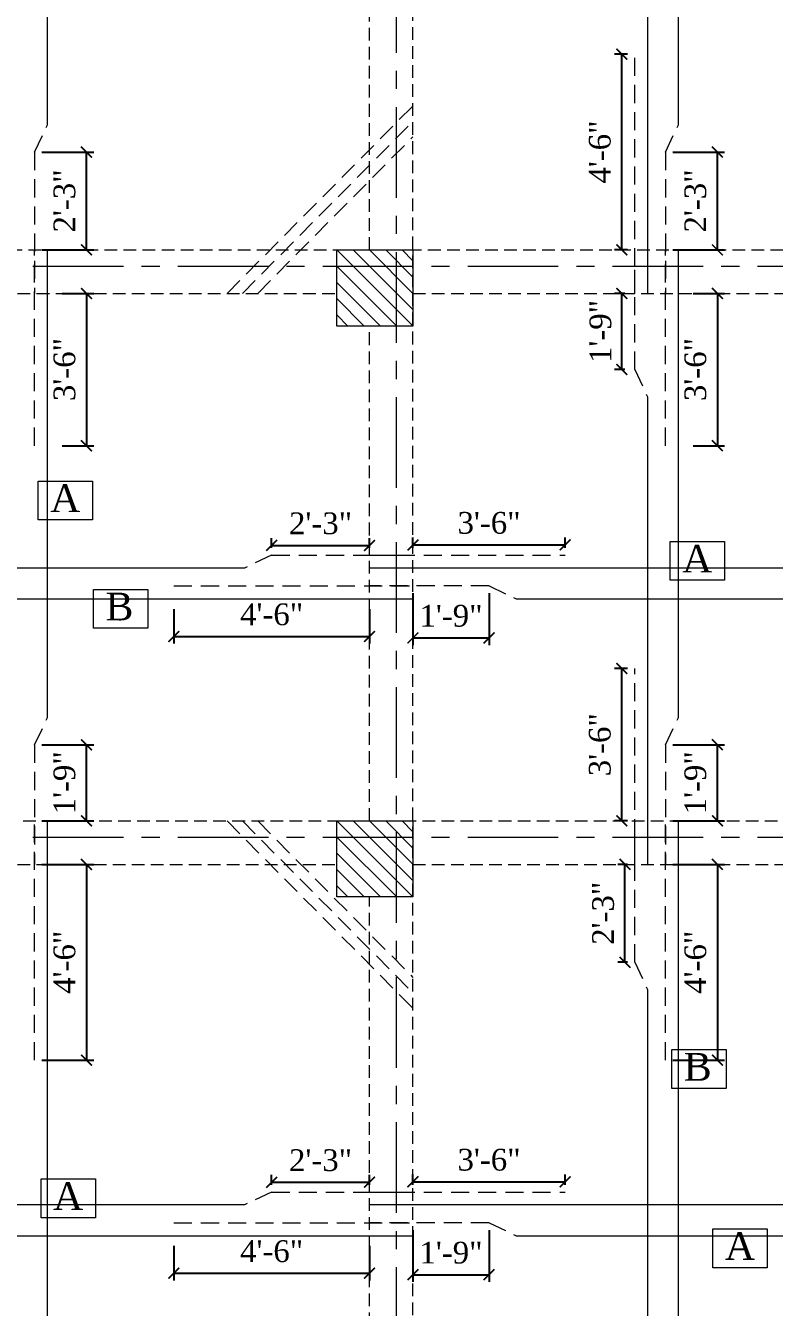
# Model space of a CAD drawing. Header units: feet. Extents: x 36263 to 96584, y 7663 to 35885.
# Drawn here: x 50978.7 to 51185.4, y 17454.2 to 17807.7 of the extents above; entities that cross this region are included whole.
import ezdxf

# ---------------------------------------------------------------- set-up
doc = ezdxf.new("R2010")
doc.units = ezdxf.units.FT
doc.linetypes.add('CENTER', pattern=[2, 1.25, -0.25, 0.25, -0.25])
doc.linetypes.add('HIDDEN', pattern=[0.375, 0.25, -0.125])
for name, color, linetype, lineweight in [('Column', 1, 'Continuous', 15), ('Hatch', 9, 'Continuous', 9), ('ST Beam', 7, 'Continuous', 20), ('ST GRIDS', 6, 'CENTER', 9), ('ST REINF', 1, 'Continuous', 35)]:
    doc.layers.add(name, color=color, linetype=linetype, lineweight=lineweight)
for name, color, linetype in [('ST DIM', 11, 'Continuous'), ('ST TABLE', 2, 'Continuous'), ('ST TEX', 3, 'Continuous')]:
    doc.layers.add(name, color=color, linetype=linetype)
doc.styles.add('RomanS', font='times.ttf')
doc.dimstyles.new('1-1', dxfattribs={"dimtxt": 9, "dimasz": 5, "dimexe": 6, "dimexo": 6, "dimgap": 3, "dimtad": 1, "dimdec": 1, "dimzin": 0, "dimdsep": 46, "dimlunit": 4, "dimtxsty": 'RomanS', "dimblk": 'ARCHTICK', "dimcen": 0.09, "dimclrd": 256, "dimclre": 256, "dimclrt": 3, "dimadec": 0, "dimazin": 0, "dimtfac": 0.6, "dimtdec": 1, "dimtix": 1, "dimtofl": 0, "dimtmove": 1, "dimatfit": 0, "dimfxl": 1, "dimtolj": 1, "dimtzin": 0, "dimarcsym": 0})

# ---------------------------------------------------------------- blocks, each defined once
blk = doc.blocks.new('_ArchTick')
at = {"color": 0, "const_width": 0.15}
blk.add_lwpolyline([(-0.5, -0.5), (0.5, 0.5)], dxfattribs=at)
blk = doc.blocks.new('*D294')
at = {"layer": 'Defpoints', "color": 0, "transparency": 16777216}
for p in [(50981.19, 17772.86), (50995.51, 17772.86), (50981.19, 17745.86)]:
    blk.add_point(p, dxfattribs=at)
at = {"layer": 'ST DIM', "lineweight": -2, "transparency": 16777216}
for p, q in [((50983.19, 17772.86), (50997.51, 17772.86)), ((50995.51, 17745.86), (50995.51, 17772.86)), ((50983.19, 17745.86), (50997.51, 17745.86))]:
    blk.add_line(p, q, dxfattribs=at)
at = {"layer": 'ST DIM', "lineweight": -2, "transparency": 16777216, "xscale": 3, "yscale": 3, "zscale": 3}
for p, rotation in [((50995.51, 17772.86), 90), ((50995.51, 17745.86), 270)]:
    blk.add_blockref('_ArchTick', p, dxfattribs=dict(at, rotation=rotation))
at = {"layer": 'ST DIM', "color": 3, "lineweight": 9, "transparency": 16777216, "insert": (50989.45, 17759.36), "char_height": 6, "attachment_point": 5, "rotation": 90, "style": 'RomanS'}
blk.add_mtext('\\A1;2\'-3"', dxfattribs=at)
blk = doc.blocks.new('*D297')
at = {"layer": 'Defpoints', "color": 0, "transparency": 16777216}
for p in [(51155.31, 17772.86), (51169.63, 17772.86), (51155.31, 17745.86)]:
    blk.add_point(p, dxfattribs=at)
at = {"layer": 'ST DIM', "lineweight": -2, "transparency": 16777216}
for p, q in [((51157.31, 17772.86), (51171.63, 17772.86)), ((51169.63, 17745.86), (51169.63, 17772.86)), ((51157.31, 17745.86), (51171.63, 17745.86))]:
    blk.add_line(p, q, dxfattribs=at)
at = {"layer": 'ST DIM', "lineweight": -2, "transparency": 16777216, "xscale": 3, "yscale": 3, "zscale": 3}
for p, rotation in [((51169.63, 17772.86), 90), ((51169.63, 17745.86), 270)]:
    blk.add_blockref('_ArchTick', p, dxfattribs=dict(at, rotation=rotation))
at = {"layer": 'ST DIM', "color": 3, "lineweight": 9, "transparency": 16777216, "insert": (51163.57, 17759.36), "char_height": 6, "attachment_point": 5, "rotation": 90, "style": 'RomanS'}
blk.add_mtext('\\A1;2\'-3"', dxfattribs=at)
blk = doc.blocks.new('*D299')
at = {"layer": 'Defpoints', "color": 0, "transparency": 16777216}
for p in [(51143.25, 17799.86), (51146.8, 17799.86), (51146.8, 17745.86)]:
    blk.add_point(p, dxfattribs=at)
at = {"layer": 'ST DIM', "lineweight": -2, "transparency": 16777216}
for p, q in [((51144.8, 17799.86), (51141.25, 17799.86)), ((51143.25, 17745.86), (51143.25, 17799.86)), ((51144.8, 17745.86), (51141.25, 17745.86))]:
    blk.add_line(p, q, dxfattribs=at)
at = {"layer": 'ST DIM', "lineweight": -2, "transparency": 16777216, "xscale": 3, "yscale": 3, "zscale": 3}
for p, rotation in [((51143.25, 17799.86), 90), ((51143.25, 17745.86), 270)]:
    blk.add_blockref('_ArchTick', p, dxfattribs=dict(at, rotation=rotation))
at = {"layer": 'ST DIM', "color": 3, "lineweight": 9, "transparency": 16777216, "insert": (51137.2, 17772.86), "char_height": 6, "attachment_point": 5, "rotation": 90, "style": 'RomanS'}
blk.add_mtext('\\A1;4\'-6"', dxfattribs=at)
blk = doc.blocks.new('*D318')
at = {"layer": 'Defpoints', "color": 0, "transparency": 16777216}
for p in [(51073.61, 17664.36), (51046.61, 17661.67), (51073.61, 17661.67)]:
    blk.add_point(p, dxfattribs=at)
at = {"layer": 'ST DIM', "lineweight": -2, "transparency": 16777216}
for p, q in [((51046.61, 17663.67), (51046.61, 17666.36)), ((51073.61, 17663.67), (51073.61, 17666.36)), ((51046.61, 17664.36), (51073.61, 17664.36))]:
    blk.add_line(p, q, dxfattribs=at)
at = {"layer": 'ST DIM', "lineweight": -2, "transparency": 16777216, "xscale": 3, "yscale": 3, "zscale": 3, "rotation": 180}
blk.add_blockref('_ArchTick', (51046.61, 17664.36), dxfattribs=at)
at = {"layer": 'ST DIM', "lineweight": -2, "transparency": 16777216, "xscale": 3, "yscale": 3, "zscale": 3}
blk.add_blockref('_ArchTick', (51073.61, 17664.36), dxfattribs=at)
at = {"layer": 'ST DIM', "color": 3, "lineweight": 9, "transparency": 16777216, "insert": (51060.11, 17670.41), "char_height": 6, "attachment_point": 5, "style": 'RomanS'}
blk.add_mtext('\\A1;2\'-3"', dxfattribs=at)
blk = doc.blocks.new('*D317')
at = {"layer": 'Defpoints', "color": 0, "transparency": 16777216}
for p in [(51019.61, 17648.79), (51073.61, 17648.79), (51073.61, 17639.26)]:
    blk.add_point(p, dxfattribs=at)
at = {"layer": 'ST DIM', "lineweight": -2, "transparency": 16777216}
for p, q in [((51019.61, 17646.79), (51019.61, 17637.26)), ((51073.61, 17646.79), (51073.61, 17637.26)), ((51019.61, 17639.26), (51073.61, 17639.26))]:
    blk.add_line(p, q, dxfattribs=at)
at = {"layer": 'ST DIM', "lineweight": -2, "transparency": 16777216, "xscale": 3, "yscale": 3, "zscale": 3, "rotation": 180}
blk.add_blockref('_ArchTick', (51019.61, 17639.26), dxfattribs=at)
at = {"layer": 'ST DIM', "lineweight": -2, "transparency": 16777216, "xscale": 3, "yscale": 3, "zscale": 3}
blk.add_blockref('_ArchTick', (51073.61, 17639.26), dxfattribs=at)
at = {"layer": 'ST DIM', "color": 3, "lineweight": 9, "transparency": 16777216, "insert": (51046.61, 17645.31), "char_height": 6, "attachment_point": 5, "style": 'RomanS'}
blk.add_mtext('\\A1;4\'-6"', dxfattribs=at)
blk = doc.blocks.new('*D325')
at = {"layer": 'Defpoints', "color": 0, "transparency": 16777216}
for p in [(51085.61, 17653.17), (51106.61, 17653.17), (51106.61, 17638.85)]:
    blk.add_point(p, dxfattribs=at)
at = {"layer": 'ST DIM', "lineweight": -2, "transparency": 16777216}
for p, q in [((51085.61, 17651.17), (51085.61, 17636.85)), ((51106.61, 17651.17), (51106.61, 17636.85)), ((51085.61, 17638.85), (51106.61, 17638.85))]:
    blk.add_line(p, q, dxfattribs=at)
at = {"layer": 'ST DIM', "lineweight": -2, "transparency": 16777216, "xscale": 3, "yscale": 3, "zscale": 3, "rotation": 180}
blk.add_blockref('_ArchTick', (51085.61, 17638.85), dxfattribs=at)
at = {"layer": 'ST DIM', "lineweight": -2, "transparency": 16777216, "xscale": 3, "yscale": 3, "zscale": 3}
blk.add_blockref('_ArchTick', (51106.61, 17638.85), dxfattribs=at)
at = {"layer": 'ST DIM', "color": 3, "lineweight": 9, "transparency": 16777216, "insert": (51096.11, 17644.91), "char_height": 6, "attachment_point": 5, "style": 'RomanS'}
blk.add_mtext('\\A1;1\'-9"', dxfattribs=at)
blk = doc.blocks.new('*D333')
at = {"layer": 'Defpoints', "color": 0, "transparency": 16777216}
for p in [(51127.61, 17664.49), (51085.61, 17661.67), (51127.61, 17661.67)]:
    blk.add_point(p, dxfattribs=at)
at = {"layer": 'ST DIM', "lineweight": -2, "transparency": 16777216}
for p, q in [((51085.61, 17663.67), (51085.61, 17666.49)), ((51127.61, 17663.67), (51127.61, 17666.49)), ((51085.61, 17664.49), (51127.61, 17664.49))]:
    blk.add_line(p, q, dxfattribs=at)
at = {"layer": 'ST DIM', "lineweight": -2, "transparency": 16777216, "xscale": 3, "yscale": 3, "zscale": 3, "rotation": 180}
blk.add_blockref('_ArchTick', (51085.61, 17664.49), dxfattribs=at)
at = {"layer": 'ST DIM', "lineweight": -2, "transparency": 16777216, "xscale": 3, "yscale": 3, "zscale": 3}
blk.add_blockref('_ArchTick', (51127.61, 17664.49), dxfattribs=at)
at = {"layer": 'ST DIM', "color": 3, "lineweight": 9, "transparency": 16777216, "insert": (51106.61, 17670.54), "char_height": 6, "attachment_point": 5, "style": 'RomanS'}
blk.add_mtext('\\A1;3\'-6"', dxfattribs=at)
blk = doc.blocks.new('*D334')
at = {"layer": 'Defpoints', "color": 0, "transparency": 16777216}
for p in [(50981.19, 17609.38), (50995.51, 17609.38), (50981.19, 17588.38)]:
    blk.add_point(p, dxfattribs=at)
at = {"layer": 'ST DIM', "lineweight": -2, "transparency": 16777216}
for p, q in [((50983.19, 17609.38), (50997.51, 17609.38)), ((50995.51, 17588.38), (50995.51, 17609.38)), ((50983.19, 17588.38), (50997.51, 17588.38))]:
    blk.add_line(p, q, dxfattribs=at)
at = {"layer": 'ST DIM', "lineweight": -2, "transparency": 16777216, "xscale": 3, "yscale": 3, "zscale": 3}
for p, rotation in [((50995.51, 17609.38), 90), ((50995.51, 17588.38), 270)]:
    blk.add_blockref('_ArchTick', p, dxfattribs=dict(at, rotation=rotation))
at = {"layer": 'ST DIM', "color": 3, "lineweight": 9, "transparency": 16777216, "insert": (50989.44, 17598.88), "char_height": 6, "attachment_point": 5, "rotation": 90, "style": 'RomanS'}
blk.add_mtext('\\A1;1\'-9"', dxfattribs=at)
blk = doc.blocks.new('*D337')
at = {"layer": 'Defpoints', "color": 0, "transparency": 16777216}
for p in [(50986.82, 17733.86), (50986.82, 17691.86), (50995.51, 17691.86)]:
    blk.add_point(p, dxfattribs=at)
at = {"layer": 'ST DIM', "lineweight": -2, "transparency": 16777216}
for p, q in [((50988.82, 17733.86), (50997.51, 17733.86)), ((50995.51, 17733.86), (50995.51, 17691.86)), ((50988.82, 17691.86), (50997.51, 17691.86))]:
    blk.add_line(p, q, dxfattribs=at)
at = {"layer": 'ST DIM', "lineweight": -2, "transparency": 16777216, "xscale": 3, "yscale": 3, "zscale": 3}
for p, rotation in [((50995.51, 17733.86), 90), ((50995.51, 17691.86), 270)]:
    blk.add_blockref('_ArchTick', p, dxfattribs=dict(at, rotation=rotation))
at = {"layer": 'ST DIM', "color": 3, "lineweight": 9, "transparency": 16777216, "insert": (50989.45, 17712.86), "char_height": 6, "attachment_point": 5, "rotation": 90, "style": 'RomanS'}
blk.add_mtext('\\A1;3\'-6"', dxfattribs=at)
blk = doc.blocks.new('*D338')
at = {"layer": 'Defpoints', "color": 0, "transparency": 16777216}
for p in [(51155.31, 17609.38), (51169.63, 17609.38), (51155.31, 17588.38)]:
    blk.add_point(p, dxfattribs=at)
at = {"layer": 'ST DIM', "lineweight": -2, "transparency": 16777216}
for p, q in [((51157.31, 17609.38), (51171.63, 17609.38)), ((51169.63, 17588.38), (51169.63, 17609.38)), ((51157.31, 17588.38), (51171.63, 17588.38))]:
    blk.add_line(p, q, dxfattribs=at)
at = {"layer": 'ST DIM', "lineweight": -2, "transparency": 16777216, "xscale": 3, "yscale": 3, "zscale": 3}
for p, rotation in [((51169.63, 17609.38), 90), ((51169.63, 17588.38), 270)]:
    blk.add_blockref('_ArchTick', p, dxfattribs=dict(at, rotation=rotation))
at = {"layer": 'ST DIM', "color": 3, "lineweight": 9, "transparency": 16777216, "insert": (51163.56, 17598.88), "char_height": 6, "attachment_point": 5, "rotation": 90, "style": 'RomanS'}
blk.add_mtext('\\A1;1\'-9"', dxfattribs=at)
blk = doc.blocks.new('*D339')
at = {"layer": 'Defpoints', "color": 0, "transparency": 16777216}
for p in [(51143.25, 17733.86), (51146.07, 17733.86), (51146.07, 17712.86)]:
    blk.add_point(p, dxfattribs=at)
at = {"layer": 'ST DIM', "lineweight": -2, "transparency": 16777216}
for p, q in [((51144.07, 17733.86), (51141.25, 17733.86)), ((51143.25, 17712.86), (51143.25, 17733.86)), ((51144.07, 17712.86), (51141.25, 17712.86))]:
    blk.add_line(p, q, dxfattribs=at)
at = {"layer": 'ST DIM', "lineweight": -2, "transparency": 16777216, "xscale": 3, "yscale": 3, "zscale": 3}
for p, rotation in [((51143.25, 17733.86), 90), ((51143.25, 17712.86), 270)]:
    blk.add_blockref('_ArchTick', p, dxfattribs=dict(at, rotation=rotation))
at = {"layer": 'ST DIM', "color": 3, "lineweight": 9, "transparency": 16777216, "insert": (51137.37, 17723.36), "char_height": 6, "attachment_point": 5, "rotation": 90, "style": 'RomanS'}
blk.add_mtext('\\A1;1\'-9"', dxfattribs=at)
blk = doc.blocks.new('*D341')
at = {"layer": 'Defpoints', "color": 0, "transparency": 16777216}
for p in [(51143.25, 17630.38), (51146.8, 17630.38), (51146.8, 17588.38)]:
    blk.add_point(p, dxfattribs=at)
at = {"layer": 'ST DIM', "lineweight": -2, "transparency": 16777216}
for p, q in [((51144.8, 17630.38), (51141.25, 17630.38)), ((51143.25, 17588.38), (51143.25, 17630.38)), ((51144.8, 17588.38), (51141.25, 17588.38))]:
    blk.add_line(p, q, dxfattribs=at)
at = {"layer": 'ST DIM', "lineweight": -2, "transparency": 16777216, "xscale": 3, "yscale": 3, "zscale": 3}
for p, rotation in [((51143.25, 17630.38), 90), ((51143.25, 17588.38), 270)]:
    blk.add_blockref('_ArchTick', p, dxfattribs=dict(at, rotation=rotation))
at = {"layer": 'ST DIM', "color": 3, "lineweight": 9, "transparency": 16777216, "insert": (51137.2, 17609.38), "char_height": 6, "attachment_point": 5, "rotation": 90, "style": 'RomanS'}
blk.add_mtext('\\A1;3\'-6"', dxfattribs=at)
blk = doc.blocks.new('*D340')
at = {"layer": 'Defpoints', "color": 0, "transparency": 16777216}
for p in [(51160.94, 17733.86), (51160.94, 17691.86), (51169.63, 17691.86)]:
    blk.add_point(p, dxfattribs=at)
at = {"layer": 'ST DIM', "lineweight": -2, "transparency": 16777216}
for p, q in [((51162.94, 17733.86), (51171.63, 17733.86)), ((51169.63, 17733.86), (51169.63, 17691.86)), ((51162.94, 17691.86), (51171.63, 17691.86))]:
    blk.add_line(p, q, dxfattribs=at)
at = {"layer": 'ST DIM', "lineweight": -2, "transparency": 16777216, "xscale": 3, "yscale": 3, "zscale": 3}
for p, rotation in [((51169.63, 17733.86), 90), ((51169.63, 17691.86), 270)]:
    blk.add_blockref('_ArchTick', p, dxfattribs=dict(at, rotation=rotation))
at = {"layer": 'ST DIM', "color": 3, "lineweight": 9, "transparency": 16777216, "insert": (51163.57, 17712.86), "char_height": 6, "attachment_point": 5, "rotation": 90, "style": 'RomanS'}
blk.add_mtext('\\A1;3\'-6"', dxfattribs=at)
blk = doc.blocks.new('*D372')
at = {"layer": 'Defpoints', "color": 0, "transparency": 16777216}
for p in [(51046.61, 17486.01), (51073.61, 17488.7), (51073.61, 17486.01)]:
    blk.add_point(p, dxfattribs=at)
at = {"layer": 'ST DIM', "lineweight": -2, "transparency": 16777216}
for p, q in [((51046.61, 17488.01), (51046.61, 17490.7)), ((51073.61, 17488.01), (51073.61, 17490.7)), ((51046.61, 17488.7), (51073.61, 17488.7))]:
    blk.add_line(p, q, dxfattribs=at)
at = {"layer": 'ST DIM', "lineweight": -2, "transparency": 16777216, "xscale": 3, "yscale": 3, "zscale": 3, "rotation": 180}
blk.add_blockref('_ArchTick', (51046.61, 17488.7), dxfattribs=at)
at = {"layer": 'ST DIM', "lineweight": -2, "transparency": 16777216, "xscale": 3, "yscale": 3, "zscale": 3}
blk.add_blockref('_ArchTick', (51073.61, 17488.7), dxfattribs=at)
at = {"layer": 'ST DIM', "color": 3, "lineweight": 9, "transparency": 16777216, "insert": (51060.11, 17494.75), "char_height": 6, "attachment_point": 5, "style": 'RomanS'}
blk.add_mtext('\\A1;2\'-3"', dxfattribs=at)
blk = doc.blocks.new('*D362')
at = {"layer": 'Defpoints', "color": 0, "transparency": 16777216}
for p in [(51019.61, 17473.13), (51073.61, 17473.13), (51073.61, 17463.6)]:
    blk.add_point(p, dxfattribs=at)
at = {"layer": 'ST DIM', "lineweight": -2, "transparency": 16777216}
for p, q in [((51019.61, 17471.13), (51019.61, 17461.6)), ((51073.61, 17471.13), (51073.61, 17461.6)), ((51019.61, 17463.6), (51073.61, 17463.6))]:
    blk.add_line(p, q, dxfattribs=at)
at = {"layer": 'ST DIM', "lineweight": -2, "transparency": 16777216, "xscale": 3, "yscale": 3, "zscale": 3, "rotation": 180}
blk.add_blockref('_ArchTick', (51019.61, 17463.6), dxfattribs=at)
at = {"layer": 'ST DIM', "lineweight": -2, "transparency": 16777216, "xscale": 3, "yscale": 3, "zscale": 3}
blk.add_blockref('_ArchTick', (51073.61, 17463.6), dxfattribs=at)
at = {"layer": 'ST DIM', "color": 3, "lineweight": 9, "transparency": 16777216, "insert": (51046.61, 17469.65), "char_height": 6, "attachment_point": 5, "style": 'RomanS'}
blk.add_mtext('\\A1;4\'-6"', dxfattribs=at)
blk = doc.blocks.new('*D363')
at = {"layer": 'Defpoints', "color": 0, "transparency": 16777216}
for p in [(51085.61, 17477.51), (51106.61, 17477.51), (51106.61, 17463.19)]:
    blk.add_point(p, dxfattribs=at)
at = {"layer": 'ST DIM', "lineweight": -2, "transparency": 16777216}
for p, q in [((51085.61, 17475.51), (51085.61, 17461.19)), ((51106.61, 17475.51), (51106.61, 17461.19)), ((51085.61, 17463.19), (51106.61, 17463.19))]:
    blk.add_line(p, q, dxfattribs=at)
at = {"layer": 'ST DIM', "lineweight": -2, "transparency": 16777216, "xscale": 3, "yscale": 3, "zscale": 3, "rotation": 180}
blk.add_blockref('_ArchTick', (51085.61, 17463.19), dxfattribs=at)
at = {"layer": 'ST DIM', "lineweight": -2, "transparency": 16777216, "xscale": 3, "yscale": 3, "zscale": 3}
blk.add_blockref('_ArchTick', (51106.61, 17463.19), dxfattribs=at)
at = {"layer": 'ST DIM', "color": 3, "lineweight": 9, "transparency": 16777216, "insert": (51096.11, 17469.25), "char_height": 6, "attachment_point": 5, "style": 'RomanS'}
blk.add_mtext('\\A1;1\'-9"', dxfattribs=at)
blk = doc.blocks.new('*D374')
at = {"layer": 'Defpoints', "color": 0, "transparency": 16777216}
for p in [(51085.61, 17486.01), (51127.61, 17488.83), (51127.61, 17486.01)]:
    blk.add_point(p, dxfattribs=at)
at = {"layer": 'ST DIM', "lineweight": -2, "transparency": 16777216}
for p, q in [((51085.61, 17488.01), (51085.61, 17490.83)), ((51127.61, 17488.01), (51127.61, 17490.83)), ((51085.61, 17488.83), (51127.61, 17488.83))]:
    blk.add_line(p, q, dxfattribs=at)
at = {"layer": 'ST DIM', "lineweight": -2, "transparency": 16777216, "xscale": 3, "yscale": 3, "zscale": 3, "rotation": 180}
blk.add_blockref('_ArchTick', (51085.61, 17488.83), dxfattribs=at)
at = {"layer": 'ST DIM', "lineweight": -2, "transparency": 16777216, "xscale": 3, "yscale": 3, "zscale": 3}
blk.add_blockref('_ArchTick', (51127.61, 17488.83), dxfattribs=at)
at = {"layer": 'ST DIM', "color": 3, "lineweight": 9, "transparency": 16777216, "insert": (51106.61, 17494.88), "char_height": 6, "attachment_point": 5, "style": 'RomanS'}
blk.add_mtext('\\A1;3\'-6"', dxfattribs=at)
blk = doc.blocks.new('*D375')
at = {"layer": 'Defpoints', "color": 0, "transparency": 16777216}
for p in [(50981.19, 17576.38), (50981.19, 17522.38), (50995.51, 17522.38)]:
    blk.add_point(p, dxfattribs=at)
at = {"layer": 'ST DIM', "lineweight": -2, "transparency": 16777216}
for p, q in [((50983.19, 17576.38), (50997.51, 17576.38)), ((50995.51, 17576.38), (50995.51, 17522.38)), ((50983.19, 17522.38), (50997.51, 17522.38))]:
    blk.add_line(p, q, dxfattribs=at)
at = {"layer": 'ST DIM', "lineweight": -2, "transparency": 16777216, "xscale": 3, "yscale": 3, "zscale": 3}
for p, rotation in [((50995.51, 17576.38), 90), ((50995.51, 17522.38), 270)]:
    blk.add_blockref('_ArchTick', p, dxfattribs=dict(at, rotation=rotation))
at = {"layer": 'ST DIM', "color": 3, "lineweight": 9, "transparency": 16777216, "insert": (50989.45, 17549.38), "char_height": 6, "attachment_point": 5, "rotation": 90, "style": 'RomanS'}
blk.add_mtext('\\A1;4\'-6"', dxfattribs=at)
blk = doc.blocks.new('*D377')
at = {"layer": 'Defpoints', "color": 0, "transparency": 16777216}
for p in [(51144.12, 17576.38), (51146.8, 17576.38), (51146.8, 17549.38)]:
    blk.add_point(p, dxfattribs=at)
at = {"layer": 'ST DIM', "lineweight": -2, "transparency": 16777216}
for p, q in [((51144.8, 17576.38), (51142.12, 17576.38)), ((51144.12, 17549.38), (51144.12, 17576.38)), ((51144.8, 17549.38), (51142.12, 17549.38))]:
    blk.add_line(p, q, dxfattribs=at)
at = {"layer": 'ST DIM', "lineweight": -2, "transparency": 16777216, "xscale": 3, "yscale": 3, "zscale": 3}
for p, rotation in [((51144.12, 17576.38), 90), ((51144.12, 17549.38), 270)]:
    blk.add_blockref('_ArchTick', p, dxfattribs=dict(at, rotation=rotation))
at = {"layer": 'ST DIM', "color": 3, "lineweight": 9, "transparency": 16777216, "insert": (51138.11, 17562.88), "char_height": 6, "attachment_point": 5, "rotation": 90, "style": 'RomanS'}
blk.add_mtext('\\A1;2\'-3"', dxfattribs=at)
blk = doc.blocks.new('*D379')
at = {"layer": 'Defpoints', "color": 0, "transparency": 16777216}
for p in [(51155.31, 17576.38), (51155.31, 17522.38), (51169.63, 17522.38)]:
    blk.add_point(p, dxfattribs=at)
at = {"layer": 'ST DIM', "lineweight": -2, "transparency": 16777216}
for p, q in [((51157.31, 17576.38), (51171.63, 17576.38)), ((51169.63, 17576.38), (51169.63, 17522.38)), ((51157.31, 17522.38), (51171.63, 17522.38))]:
    blk.add_line(p, q, dxfattribs=at)
at = {"layer": 'ST DIM', "lineweight": -2, "transparency": 16777216, "xscale": 3, "yscale": 3, "zscale": 3}
for p, rotation in [((51169.63, 17576.38), 90), ((51169.63, 17522.38), 270)]:
    blk.add_blockref('_ArchTick', p, dxfattribs=dict(at, rotation=rotation))
at = {"layer": 'ST DIM', "color": 3, "lineweight": 9, "transparency": 16777216, "insert": (51163.57, 17549.38), "char_height": 6, "attachment_point": 5, "rotation": 90, "style": 'RomanS'}
blk.add_mtext('\\A1;4\'-6"', dxfattribs=at)

msp = doc.modelspace()

# ---------------------------------------------------------------- hatches: boundary and pattern name
at = {"layer": 'Hatch', "lineweight": 9, "transparency": 33554505}
h = msp.add_hatch(dxfattribs=at)
h.set_pattern_fill('ANSI31', color=253, angle=-90)
h.set_pattern_definition([(315, (11053.9767, 0), (2.24506403, 2.24506403), [])])
h.paths.add_polyline_path([(51085.61, 17745.86), (51064.61, 17745.86), (51064.61, 17724.86), (51085.61, 17724.86)])
h = msp.add_hatch(dxfattribs=at)
h.set_pattern_fill('ANSI31', color=253, angle=-90)
h.set_pattern_definition([(315, (11053.9767, -157.4784), (2.24506403, 2.24506403), [])])
h.paths.add_polyline_path([(51085.61, 17588.38), (51064.61, 17588.38), (51064.61, 17567.38), (51085.61, 17567.38)])

# ---------------------------------------------------------------- linework, layer by layer
at = {"layer": 'Column', "lineweight": 18}
for points in [[(51064.61, 17745.86), (51085.61, 17745.86), (51085.61, 17724.86), (51064.61, 17724.86)], [(51064.61, 17588.38), (51085.61, 17588.38), (51085.61, 17567.38), (51064.61, 17567.38)]]:
    msp.add_lwpolyline(points, close=True, dxfattribs=at)
at = {"layer": 'ST Beam', "linetype": 'HIDDEN', "lineweight": 13, "ltscale": 14}
for p, q in [((51085.61, 17037.31), (51085.61, 17930.71)), ((51073.61, 17745.86), (51073.61, 17924.71)), ((50879.76, 17745.86), (51234, 17745.86)), ((50897.76, 17733.86), (51064.61, 17733.86)), ((51085.61, 17733.86), (51222, 17733.86)), ((51073.61, 17588.38), (51073.61, 17724.86)), ((50888.76, 17588.38), (51785.16, 17588.38)), ((50897.76, 17576.38), (51064.61, 17576.38)), ((51085.61, 17576.38), (51222, 17576.38)), ((51073.61, 17391.53), (51073.61, 17567.38))]:
    msp.add_line(p, q, dxfattribs=at)
at = {"layer": 'ST GRIDS', "color": 251, "lineweight": 13, "ltscale": 20}
for p, q in [((51081.11, 16920.25), (51081.11, 17942.71)), ((50780.71, 17741.36), (51794.16, 17741.36)), ((50780.71, 17583.88), (51794.16, 17583.88))]:
    msp.add_line(p, q, dxfattribs=at)
at = {"layer": 'ST REINF', "lineweight": 18}
for p, q in [((50984.74, 17780.36), (50984.74, 17942.71)), ((51158.86, 17780.36), (51158.86, 17942.71)), ((51150.36, 17905.21), (51150.36, 17733.86)), ((50984.74, 17616.88), (50984.74, 17745.86)), ((51158.86, 17616.88), (51158.86, 17745.86)), ((51150.36, 17705.36), (51150.36, 17576.38)), ((51039.11, 17658.12), (50879.76, 17658.12)), ((51202.5, 17658.12), (51073.61, 17658.12)), ((50917.26, 17649.62), (51085.61, 17649.62)), ((51114.11, 17649.62), (51243, 17649.62)), ((50984.74, 17426.03), (50984.74, 17588.38)), ((51158.86, 17426.03), (51158.86, 17588.38)), ((51150.36, 17541.88), (51150.36, 17379.53)), ((51039.11, 17482.46), (50879.76, 17482.46)), ((51202.5, 17482.46), (51073.61, 17482.46)), ((50917.26, 17473.95), (51085.61, 17473.95)), ((51114.11, 17473.95), (51243, 17473.95))]:
    msp.add_line(p, q, dxfattribs=at)
at = {"layer": 'ST REINF', "linetype": 'HIDDEN', "lineweight": 18, "ltscale": 20}
for p, q in [((51146.8, 17733.86), (51146.8, 17799.86)), ((51034.31, 17733.86), (51085.61, 17785.58)), ((50981.19, 17772.86), (50984.74, 17780.36)), ((51038.54, 17733.86), (51085.61, 17781.32)), ((51155.31, 17772.86), (51158.86, 17780.36)), ((51042.76, 17733.86), (51085.61, 17777.06)), ((50981.19, 17772.86), (50981.19, 17733.86)), ((51155.31, 17772.86), (51155.31, 17733.86)), ((50981.19, 17691.86), (50981.19, 17745.86)), ((51146.8, 17712.86), (51146.8, 17745.86)), ((51155.31, 17691.86), (51155.31, 17745.86)), ((51146.8, 17712.86), (51150.36, 17705.36)), ((51046.61, 17661.67), (51039.11, 17658.12)), ((51046.61, 17661.67), (51085.61, 17661.67)), ((51073.61, 17661.67), (51127.61, 17661.67)), ((51019.61, 17653.17), (51085.61, 17653.17)), ((51106.61, 17653.17), (51073.61, 17653.17)), ((51106.61, 17653.17), (51114.11, 17649.62)), ((51146.8, 17576.38), (51146.8, 17630.38)), ((50981.19, 17609.38), (50984.74, 17616.88)), ((51155.31, 17609.38), (51158.86, 17616.88)), ((50981.19, 17609.38), (50981.19, 17576.38)), ((51155.31, 17609.38), (51155.31, 17576.38)), ((50981.19, 17522.38), (50981.19, 17588.38)), ((51034.31, 17588.38), (51085.61, 17536.67)), ((51038.54, 17588.38), (51085.61, 17540.93)), ((51042.76, 17588.38), (51085.61, 17545.19)), ((51146.8, 17549.38), (51146.8, 17588.38)), ((51155.31, 17522.38), (51155.31, 17588.38)), ((51146.8, 17549.38), (51150.36, 17541.88)), ((51046.61, 17486.01), (51039.11, 17482.46)), ((51046.61, 17486.01), (51085.61, 17486.01)), ((51073.61, 17486.01), (51127.61, 17486.01)), ((51019.61, 17477.51), (51085.61, 17477.51)), ((51106.61, 17477.51), (51073.61, 17477.51)), ((51106.61, 17477.51), (51114.11, 17473.95))]:
    msp.add_line(p, q, dxfattribs=at)
at = {"layer": 'ST TABLE', "color": 2, "lineweight": 9}
for points in [[(50982.2, 17682.1), (50997.18, 17682.1), (50997.18, 17671.38), (50982.2, 17671.38)], [(51156.62, 17665.45), (51171.6, 17665.45), (51171.6, 17654.74), (51156.62, 17654.74)], [(50997.46, 17652.23), (51012.44, 17652.23), (51012.44, 17641.51), (50997.46, 17641.51)], [(51157.06, 17525.27), (51172.04, 17525.27), (51172.04, 17514.56), (51157.06, 17514.56)], [(50982.99, 17489.6), (50997.97, 17489.6), (50997.97, 17478.88), (50982.99, 17478.88)], [(51168.39, 17475.86), (51183.36, 17475.86), (51183.36, 17465.14), (51168.39, 17465.14)]]:
    msp.add_lwpolyline(points, close=True, dxfattribs=at)

# ---------------------------------------------------------------- texts
at = {"layer": 'ST TEX', "color": 3, "lineweight": 9, "transparency": 33554684, "style": 'RomanS'}
for s, p in [('A', (50985.49, 17673.54)), ('A', (51159.91, 17656.89)), ('B', (51000.75, 17643.67)), ('B', (51160.35, 17516.71)), ('A', (50986.28, 17481.04)), ('A', (51171.68, 17467.3))]:
    msp.add_text(s, height=7.65, dxfattribs=at).set_placement(p)

# ---------------------------------------------------------------- dimensions: what is measured, and where the dimension line sits
at = {"layer": 'ST DIM', "lineweight": 9}
for base, p1, p2, picture, middle in [((51143.25, 17799.86), (51146.8, 17745.86), (51146.8, 17799.86), '*D299', (51137.2, 17772.86)), ((50995.51, 17691.86), (50986.82, 17733.86), (50986.82, 17691.86), '*D337', (50989.45, 17712.86)), ((51169.63, 17691.86), (51160.94, 17733.86), (51160.94, 17691.86), '*D340', (51163.57, 17712.86)), ((51143.25, 17630.38), (51146.8, 17588.38), (51146.8, 17630.38), '*D341', (51137.2, 17609.38)), ((50995.51, 17522.38), (50981.19, 17576.38), (50981.19, 17522.38), '*D375', (50989.45, 17549.38)), ((51169.63, 17522.38), (51155.31, 17576.38), (51155.31, 17522.38), '*D379', (51163.57, 17549.38))]:
    dim = msp.add_linear_dim(base=base, p1=p1, p2=p2, angle=90, dimstyle='1-1', override={"dimtxt": 6, "dimasz": 3, "dimexe": 2, "dimexo": 2, "dimpost": '\\X'}, dxfattribs=at)
    dim.commit()
    dim.dimension.update_dxf_attribs({"geometry": picture, "text_midpoint": middle})
for base, p1, p2, picture, middle in [((50995.51, 17772.86), (50981.19, 17745.86), (50981.19, 17772.86), '*D294', (50995.51, 17759.36)), ((51169.63, 17772.86), (51155.31, 17745.86), (51155.31, 17772.86), '*D297', (51169.63, 17759.36)), ((51143.25, 17733.86), (51146.07, 17712.86), (51146.07, 17733.86), '*D339', (51143.43, 17723.36)), ((50995.51, 17609.38), (50981.19, 17588.38), (50981.19, 17609.38), '*D334', (50995.51, 17598.88)), ((51169.63, 17609.38), (51155.31, 17588.38), (51155.31, 17609.38), '*D338', (51169.63, 17598.88)), ((51144.12, 17576.38), (51146.8, 17549.38), (51146.8, 17576.38), '*D377', (51144.17, 17562.88))]:
    dim = msp.add_linear_dim(base=base, p1=p1, p2=p2, angle=90, dimstyle='1-1', override={"dimtxt": 6, "dimasz": 3, "dimexe": 2, "dimexo": 2, "dimpost": '\\X'}, dxfattribs=at)
    dim.commit()
    dim.dimension.update_dxf_attribs({"geometry": picture, "text_midpoint": middle, "dimtype": 160})
for base, p1, p2, picture, middle in [((51073.61, 17664.36), (51046.61, 17661.67), (51073.61, 17661.67), '*D318', (51060.11, 17670.41)), ((51127.61, 17664.49), (51085.61, 17661.67), (51127.61, 17661.67), '*D333', (51106.61, 17670.54)), ((51073.61, 17639.26), (51019.61, 17648.79), (51073.61, 17648.79), '*D317', (51046.61, 17645.31)), ((51073.61, 17488.7), (51046.61, 17486.01), (51073.61, 17486.01), '*D372', (51060.11, 17494.75)), ((51127.61, 17488.83), (51085.61, 17486.01), (51127.61, 17486.01), '*D374', (51106.61, 17494.88)), ((51073.61, 17463.6), (51019.61, 17473.13), (51073.61, 17473.13), '*D362', (51046.61, 17469.65))]:
    dim = msp.add_linear_dim(base=base, p1=p1, p2=p2, dimstyle='1-1', override={"dimtxt": 6, "dimasz": 3, "dimexe": 2, "dimexo": 2, "dimpost": '\\X'}, dxfattribs=at)
    dim.commit()
    dim.dimension.update_dxf_attribs({"geometry": picture, "text_midpoint": middle})
for base, p1, p2, picture, middle in [((51106.61, 17638.85), (51085.61, 17653.17), (51106.61, 17653.17), '*D325', (51096.11, 17638.85)), ((51106.61, 17463.19), (51085.61, 17477.51), (51106.61, 17477.51), '*D363', (51096.11, 17463.19))]:
    dim = msp.add_linear_dim(base=base, p1=p1, p2=p2, dimstyle='1-1', override={"dimtxt": 6, "dimasz": 3, "dimexe": 2, "dimexo": 2, "dimpost": '\\X'}, dxfattribs=at)
    dim.commit()
    dim.dimension.update_dxf_attribs({"geometry": picture, "text_midpoint": middle, "dimtype": 160})

doc.saveas('drawing.dxf')
